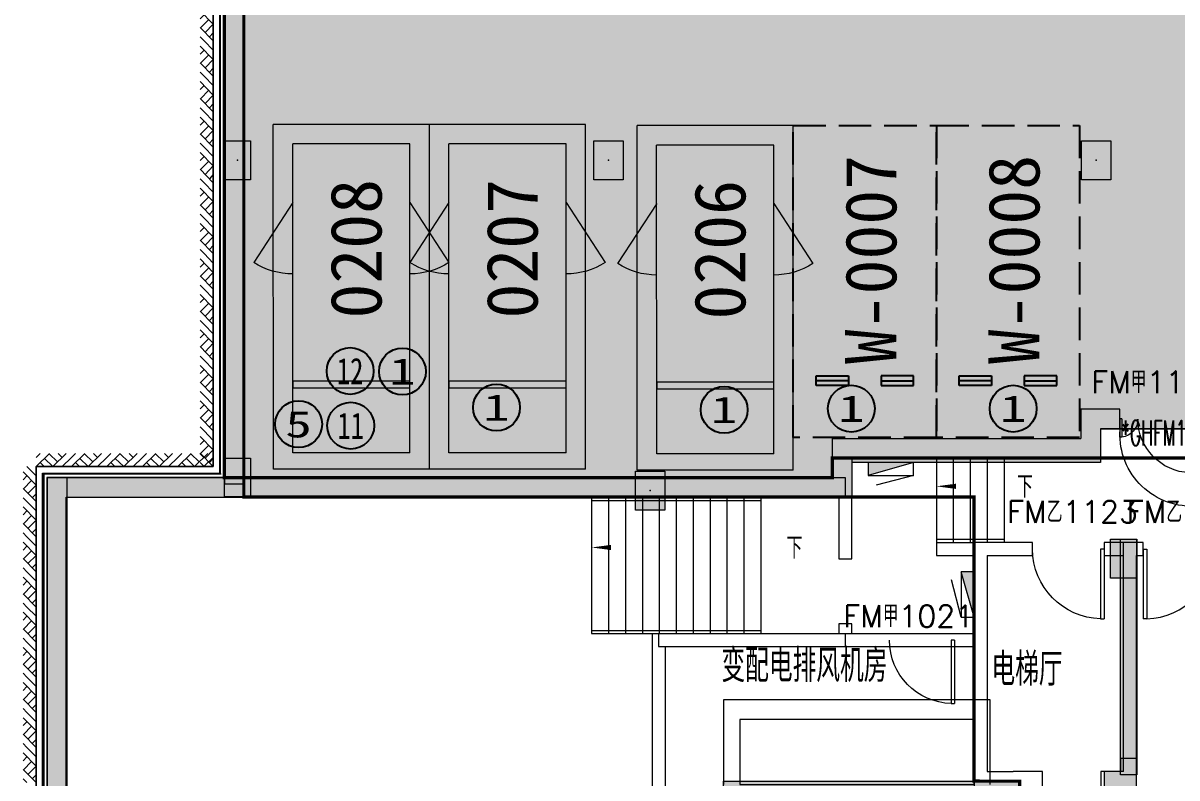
# Model space of a CAD drawing. Extents: x -264757 to 86229, y 4049843 to 4347093.
# Drawn here: x -92154 to -74415, y 4165458 to 4177067 of the extents above; entities that cross this region are included whole.
import ezdxf
from ezdxf.enums import TextEntityAlignment as Align

# ---------------------------------------------------------------- set-up
doc = ezdxf.new("R2010")
doc.units = 0
doc.header["$LTSCALE"] = 1000
doc.header["$MEASUREMENT"] = 0
doc.linetypes.add('AX-01DK-PB01$0$AX-001DK-01-PB01-02$0$车位$0$DASH', pattern=[0.35, 0.25, -0.1])
doc.linetypes.add('DASH', pattern=[0.35, 0.25, -0.1])
for name, color, linetype in [('AX-01DK-PB01$0$AX-001DK-01-PB01-02$0$A-3-Htch(wall)', 8, 'Continuous'), ('不利因素11-尽端停车', 7, 'Continuous'), ('不利因素12-不满足一次性出车', 7, 'Continuous'), ('不利因素5-单面靠墙', 7, 'Continuous'), ('不利因素9-坡道上停车', 7, 'Continuous'), ('微型车位', 7, 'Continuous'), ('普通车位', 7, 'Continuous')]:
    doc.layers.add(name, color=color, linetype=linetype)
doc.layers.add('AX-01DK-PB01$0$AX-001DK-01-PB01-02$0$A-3-WinF(Text)', color=8, linetype='Continuous', plot=False)
doc.layers.add('AX-01DK-PB01$0$AX-03CK-02-PB01$0$AX-03CK-02-PB01$0$WINDOW_TEXT', color=8, linetype='Continuous', plot=False)
doc.layers.add('无关图层', color=8, linetype='Continuous', lineweight=0)
doc.layers.add('车位归属楼栋范围线', color=7, linetype='Continuous', true_color=0x19e6c7)
doc.styles.add('AX-01DK-PB01$0$_TCH_DIM', font='SIMPLEX', dxfattribs={"bigfont": 'GBCBIG'})
doc.styles.add('AX-01DK-PB01$0$AX-001DK-01-PB01-02$0$_TCH_WINDOW', font='SIMPLEX', dxfattribs={"bigfont": 'GBCBIG'})
doc.styles.add('AX-01DK-PB01$0$AX-03CK-02-PB01$0$AX-03CK-02-PB01$0$_TCH_DIM_T3', font='SIMPLEX', dxfattribs={"width": 0.705882, "bigfont": 'GBCBIG'})
doc.styles.add('AX-01DK-PB01$0$Standard', font='gbenor.shx', dxfattribs={"bigfont": 'gbcbig.shx'})
doc.styles.add('AX-01DK-PB01$1$AX-001DK-01-PB01-02$0$Standard', font='gbenor.shx', dxfattribs={"bigfont": 'gbcbig.shx'})
doc.styles.add('AX-ACK-BIANH1$0$黑体', font='simhei.ttf')
doc.styles.add('AX-ACK-P01-WALL$0$黑体', font='simhei.ttf')
doc.styles.add('SX-ACK-PB01-WNC-ALL$0$黑体', font='simhei.ttf')
doc.styles.add('黑体', font='simhei.ttf')

# ---------------------------------------------------------------- blocks, each defined once
blk = doc.blocks.new('A$C95fe41d2')
at = {"layer": '微型车位', "true_color": 0xffdf7f}
h = blk.add_hatch(color=41, dxfattribs=at)
h.dxf.hatch_style = 1
h.paths.add_polyline_path([(0, 0), (0, -4800), (-2200, -4800), (-2200, 0)])
blk = doc.blocks.new('微型车位')
at = {"layer": '微型车位', "color": 4, "linetype": 'AX-01DK-PB01$0$AX-001DK-01-PB01-02$0$车位$0$DASH', "ltscale": 2000}
for p, q in [((1699463, 176182), (1699463, 176682)), ((1699463, 175682), (1699463, 175182))]:
    blk.add_line(p, q, dxfattribs=at)
at = {"layer": '微型车位', "color": 4, "linetype": 'AX-01DK-PB01$0$AX-001DK-01-PB01-02$0$车位$0$DASH', "ltscale": 2}
blk.add_lwpolyline([(1703388, 174832), (1703388, 177032), (1698588, 177032), (1698588, 174832)], close=True, dxfattribs=at)
at = {"layer": '微型车位', "color": 4, "linetype": 'AX-01DK-PB01$0$AX-001DK-01-PB01-02$0$车位$0$DASH', "ltscale": 2000}
for points in [[(1699538, 176682), (1699538, 176182), (1699388, 176182), (1699388, 176682)], [(1699538, 175182), (1699538, 175682), (1699388, 175682), (1699388, 175182)]]:
    blk.add_lwpolyline(points, close=True, dxfattribs=at)
at = {"layer": '微型车位', "xscale": -1, "rotation": 269.9998841340259}
blk.add_blockref('A$C95fe41d2', (1703388, 177032), dxfattribs=at)
blk = doc.blocks.new('A$C7e5eb487')
at = {"layer": '普通车位', "true_color": 0xf18f8e}
h = blk.add_hatch(color=11, dxfattribs=at)
h.dxf.hatch_style = 1
h.paths.add_polyline_path([(2400, 0), (2400, -5300), (0, -5300), (0, 0)])
blk = doc.blocks.new('普通车位')
at = {"layer": '无关图层'}
for p, q in [((-2.253, 3.186), (0.077, 3.764)), ((1.352, -1.38), (0.077, 3.764)), ((-1.889, 2.967), (-0.142, 3.4)), ((1.001, -1.21), (-0.142, 3.4)), ((-0.977, -1.958), (-2.253, 3.186)), ((-0.746, -1.643), (-1.889, 2.967)), ((-0.746, -1.643), (1.001, -1.21)), ((-0.977, -1.958), (1.352, -1.38))]:
    blk.add_line(p, q, dxfattribs=at)
for points in [[(0.074, 2.527), (0.879, 1.777)], [(-1.673, 2.094), (-2.033, 1.054)]]:
    blk.add_lwpolyline(points, dxfattribs=at)
blk.add_lwpolyline([(0.76, -0.239), (-0.987, -0.673), (-1.011, -0.575), (0.736, -0.142)], close=True, dxfattribs=at)
for centre, start, end in [((0.074, 2.527), 283.9287, 316.9845), ((-1.673, 2.094), 250.873, 283.9287)]:
    blk.add_arc(centre, 1.1, start, end, dxfattribs=at)
at = {"layer": '普通车位', "xscale": -0.0009999999999999812, "yscale": 0.0009999999999999812, "zscale": 0.0009999999999999812, "rotation": 13.92873520577783}
blk.add_blockref('A$C7e5eb487', (0.077, 3.764), dxfattribs=at)
blk = doc.blocks.new('20200722.21185040')
at = {"layer": '不利因素11-尽端停车', "true_color": 0xf21b23}
h = blk.add_hatch(color=240, dxfattribs=at)
h.dxf.hatch_style = 1
edge = h.paths.add_edge_path()
edge.add_arc((360, 360), 360, 0, 360)
at = {"layer": '不利因素11-尽端停车'}
blk.add_circle((360, 360), 360, dxfattribs=at)
at = {"layer": '不利因素11-尽端停车', "style": '黑体', "width": 0.695313}
blk.add_text('11', height=407.3, dxfattribs=at).set_placement((156, 156), (564, 156), align=Align.FIT)
blk = doc.blocks.new('20200722.21185335')
at = {"layer": '不利因素12-不满足一次性出车', "true_color": 0x201adc}
h = blk.add_hatch(color=182, dxfattribs=at)
h.dxf.hatch_style = 1
edge = h.paths.add_edge_path()
edge.add_arc((360, 360), 360, 0, 360)
at = {"layer": '不利因素12-不满足一次性出车'}
blk.add_circle((360, 360), 360, dxfattribs=at)
at = {"layer": '不利因素12-不满足一次性出车', "style": '黑体', "width": 0.695313}
blk.add_text('12', height=407.3, dxfattribs=at).set_placement((156, 156), (564, 156), align=Align.FIT)
blk = doc.blocks.new('SX-ACK-PB01-WNC-ALL$0$20200722.21183209')
at = {"layer": '不利因素5-单面靠墙', "true_color": 0x6d711d}
h = blk.add_hatch(color=66, dxfattribs=at)
h.dxf.hatch_style = 1
edge = h.paths.add_edge_path()
edge.add_arc((360, 360), 360, 0, 360)
at = {"layer": '不利因素5-单面靠墙'}
blk.add_circle((360, 360), 360, dxfattribs=at)
at = {"layer": '不利因素5-单面靠墙', "style": 'SX-ACK-PB01-WNC-ALL$0$黑体', "width": 1.390625}
blk.add_text('5', height=407, dxfattribs=at).set_placement((156, 156), (564, 156), align=Align.FIT)
blk = doc.blocks.new('AX-01DK-PB01-RFTC')
at = {"layer": '无关图层'}
h = blk.add_hatch(color=251, dxfattribs=at)
h.dxf.hatch_style = 1
h.paths.add_polyline_path([(19773, -61220), (19773, -62171), (18423, -62170), (18423, -70471), (12324, -70471), (12323, -62170), (7773, -62170), (7777, -120370), (8177, -120370), (8177, -120315), (14323, -119683), (14322, -126122), (25972, -126122), (25972, -124922), (26822, -124926), (26822, -122452), (33923, -122452), (33923, -124922), (34773, -124922), (34773, -126122), (41373, -126125), (41373, -124372), (41823, -124372), (41823, -122152), (41447, -122152), (41447, -120270), (48923, -120270), (48923, -123125), (49323, -123125), (49323, -124675), (51824, -124674), (51824, -124055), (54717, -124055), (54717, -125871), (56816, -125871), (56816, -116250), (55967, -116250), (55967, -111420), (63072, -111420), (63072, -103570), (62080, -103570), (62073, -94584), (64569, -94584), (64573, -65385), (66999, -65385), (67002, -52470), (67402, -52470), (67397, -31965), (65807, -31965), (65807, -26418), (68456, -26418), (68457, -17070), (67422, -17070), (67422, -13843), (60301, -13843), (60302, -3770), (55750, -3770), (55750, -12070), (49652, -12070), (49649, -9275), (45355, -9275), (45349, -3821), (40751, -3820), (40750, -12070), (34663, -12070), (34649, -3820), (25757, -3820), (25757, -12071), (19650, -12071), (19650, -3820), (10752, -3820), (10751, -12072), (4662, -12071), (4661, -3769), (4150, -3770), (100, -3769), (100, -23171), (-701, -23171), (-701, -29550), (100, -29550), (11250, -29550), (11250, -32020), (12100, -32020), (12100, -32970), (10750, -32970), (10754, -41272), (4647, -41271), (4650, -32970), (1953, -32970), (1953, -34670), (100, -34670), (100, -57801), (9743, -57801), (9743, -57272), (13567, -57272), (13567, -56751), (15417, -56751), (15416, -58750), (18923, -58750), (18923, -61220)])
h.paths.add_polyline_path([(41812, -58753), (48919, -58753), (48919, -61220), (49773, -61220), (49773, -62170), (48419, -62173), (48426, -70475), (42319, -70475), (42324, -67872), (39323, -67876), (39323, -62423), (41812, -62423)], flags=16)
h.paths.add_polyline_path([(33923, -58751), (33923, -61220), (34773, -61220), (34773, -62170), (33423, -62171), (33430, -70475), (27323, -70475), (27323, -62171), (26373, -62170), (26373, -60670), (26815, -60670), (26823, -58751), (31623, -58751), (31623, -58751)], flags=16)
h.paths.add_polyline_path([(40754, -41272), (34647, -41271), (34650, -32970), (33700, -32970), (33700, -31470), (34142, -31470), (34150, -29551), (38951, -29551), (38950, -29550), (41250, -29550), (41250, -32020), (42100, -32020), (42100, -32970), (40750, -32970)], flags=16)
h.paths.add_polyline_path([(49647, -41270), (49655, -38470), (45349, -38475), (45349, -33220), (49142, -33220), (49142, -29550), (56249, -29550), (56250, -32020), (57100, -32020), (57100, -32970), (55749, -32970), (55754, -41271)], flags=16)
h.paths.add_polyline_path([(25764, -41272), (19657, -41271), (19657, -32970), (19150, -32970), (19150, -29550), (26257, -29550), (26250, -32020), (27100, -32020), (27100, -32970), (25757, -32970)], flags=16)
h.paths.add_polyline_path([(41812, -87950), (48919, -87950), (48919, -90420), (49773, -90420), (49773, -91370), (48419, -91370), (48428, -99684), (41519, -99659), (41519, -97070), (39326, -97074), (39319, -91620), (41822, -91620)], flags=16)
h.paths.add_polyline_path([(33925, -87950), (33923, -90420), (34773, -90420), (34773, -91370), (33425, -91370), (33428, -99683), (26519, -99658), (26523, -95371), (27330, -95371), (27324, -91371), (26373, -91370), (26373, -89870), (26823, -89870), (26823, -87951), (31623, -87951), (31623, -87951)], flags=16)
h.paths.add_polyline_path([(18923, -87950), (18922, -90419), (19772, -90419), (19772, -91369), (18420, -91369), (18427, -99677), (11523, -99666), (11523, -95370), (12323, -95370), (12323, -91370), (10974, -91370), (10974, -90420), (11823, -90420), (11823, -87950)], flags=16)
h.paths.add_polyline_path([(62209, -60116), (64273, -60116), (64273, -55267), (62209, -55267)], flags=16)
h.paths.add_polyline_path([(59799, -89432), (61752, -89432), (61752, -84521), (59799, -84521)], flags=16)
blk.add_lwpolyline([(7777, -120370), (7773, -62170), (12323, -62170), (12324, -70471), (18423, -70471), (18423, -62170), (19773, -62171), (19773, -61220), (18923, -61220), (18923, -58750), (15416, -58750), (15417, -56751), (13567, -56751), (13567, -57272), (9743, -57272), (9743, -57801), (100, -57801), (100, -29550), (-701, -29550), (-701, -23171), (100, -23171), (100, -3769)], dxfattribs=at)
blk = doc.blocks.new('AX-01DK-PB01$0$$DorLib2D$00000001')
at = {"layer": '无关图层'}
for p, q in [((0.45, 0.975), (0.5, 0.975)), ((0.45, 0), (0.45, 0.975)), ((0.5, 0), (0.5, 0.975)), ((0.5, 0), (0.45, 0))]:
    blk.add_line(p, q, dxfattribs=at)
at = {"layer": '无关图层', "lineweight": 13}
blk.add_arc((0.475, 0), 0.975, 91.4693, 180, dxfattribs=at)
blk = doc.blocks.new('AX-01DK-PB01$1$$LinePat$素土夯实')
at = {"layer": '无关图层'}
for p, q in [((0, -210), (210, 0)), ((120, -300), (420, 0)), ((420, 0), (608, -188)), ((495, -300), (795, 0)), ((615, 0), (705, -90)), ((210, -210), (300, -300)), ((315, -105), (502, -293)), ((705, -300), (795, -210))]:
    blk.add_line(p, q, dxfattribs=at)
blk = doc.blocks.new('SX-CK-PB001-WNC$1$20211103.13313578')
at = {"layer": '无关图层'}
h = blk.add_hatch(color=256, dxfattribs=at)
h.dxf.hatch_style = 1
h.paths.add_polyline_path([(0, 600), (450, 600), (450, 0), (0, 0)])
blk.add_lwpolyline([(0, 600), (450, 600), (450, 0), (0, 0)], close=True, dxfattribs=at)
blk.add_point((225, 300), dxfattribs=at)
blk = doc.blocks.new('SX-CK-PB001-WNC$1$20211103.13313888')
at = {"layer": '无关图层'}
h = blk.add_hatch(color=256, dxfattribs=at)
h.dxf.hatch_style = 1
h.paths.add_polyline_path([(0, 600), (400, 600), (400, 0), (0, 0)])
blk.add_lwpolyline([(0, 600), (400, 600), (400, 0), (0, 0)], close=True, dxfattribs=at)
blk.add_point((200, 300), dxfattribs=at)
blk = doc.blocks.new('fasdfasdfasdfasdfasdf')
at = {"layer": '不利因素9-坡道上停车', "true_color": 0xe0aa15}
h = blk.add_hatch(color=42, dxfattribs=at)
h.dxf.hatch_style = 1
edge = h.paths.add_edge_path()
edge.add_arc((-119587, 4058555), 720, 0, 360)
at = {"layer": '不利因素9-坡道上停车'}
blk.add_circle((-119587, 4058555), 720, dxfattribs=at)
at = {"layer": '不利因素9-坡道上停车', "style": 'AX-ACK-P01-WALL$0$黑体', "width": 1.390625}
blk.add_text('1', height=815, dxfattribs=at).set_placement((-119994, 4058148), (-119180, 4058148), align=Align.FIT)
blk = doc.blocks.new('PX-03CK-XHS$1$$TWTSYS$00000508')
at = {"layer": '无关图层'}
for p, q in [((-0.5, 0.5), (0.324, 1.224)), ((-0.5, 0.5), (-0.5, -0.5)), ((-0.5, -0.5), (0.5, 0.5)), ((0.5, 0.5), (-0.5, 0.5)), ((0.5, -0.5), (0.5, 0.5)), ((-0.5, -0.5), (0.5, -0.5))]:
    blk.add_line(p, q, dxfattribs=at)
blk.add_solid([(0.5, -0.5), (0.5, 0.5), (-0.5, -0.5)], dxfattribs=at)
blk = doc.blocks.new('AX-01DK-PB01$0$AX-03CK-02-PB01$0$AX-03CK-02-PB01$0$$U_DORLIB2D$00000009')
at = {"layer": '无关图层'}
blk.add_line((0.5, 0.219), (0.5, 1.213), dxfattribs=at)
at = {"layer": '无关图层', "const_width": 0.05}
blk.add_lwpolyline([(0.583, 0.219), (0.583, 1.219)], dxfattribs=at)
at = {"layer": '无关图层'}
blk.add_arc((0.5, 0.219), 1.001, 85.224, 182.3859, dxfattribs=at)
blk = doc.blocks.new('AX-01DK-PB01$0$$DorLib2D$00000225')
at = {"layer": '无关图层'}
for p, q in [((0.475, -0.001), (0.475, 0.752)), ((0.475, 0.752), (0.5, 0.752)), ((0.5, -0.001), (0.5, 0.752)), ((-0.5, 0), (-0.5, 0.252)), ((-0.475, 0.252), (-0.5, 0.252)), ((-0.475, 0), (-0.475, 0.252)), ((-0.475, 0), (-0.5, 0)), ((0.475, -0.001), (0.5, -0.001))]:
    blk.add_line(p, q, dxfattribs=at)
for centre, radius, start, end in [((0.505, -0.002), 0.755, 92.2493, 179.7238), ((-0.501, 0.003), 0.251, 359.7899, 84.0974)]:
    blk.add_arc(centre, radius, start, end, dxfattribs=at)

msp = doc.modelspace()

# ---------------------------------------------------------------- hatches: boundary and pattern name
at = {"layer": 'AX-01DK-PB01$0$AX-001DK-01-PB01-02$0$A-3-Htch(wall)'}
for points in [[(-88759.6, 4191108.8), (-89059.6, 4191108.8), (-89059.6, 4170077), (-88892.9, 4169977), (-88759.6, 4170077)], [(-75589.8, 4170828.1), (-75889.8, 4171128.1), (-75889.8, 4170678.1), (-75589.8, 4170378.1)], [(-75589.8, 4170828.1), (-75289.8, 4170828.1), (-75289.8, 4171128.1), (-75889.8, 4171128.1)], [(-79412.9, 4170378.1), (-79712.9, 4170678.1), (-79712.9, 4170077), (-79412.9, 4169777)], [(-79712.9, 4170678.1), (-79412.9, 4170378.1), (-75589.8, 4170378.1), (-75889.8, 4170678.1)], [(-91483.7, 4169777), (-91783.7, 4170077), (-91783.7, 4157384.9), (-91483.7, 4157564.5)], [(-91783.7, 4170077), (-91483.7, 4169777), (-88859.6, 4169777), (-88892.9, 4169977), (-89059.6, 4170077)], [(-88892.9, 4169977), (-88859.6, 4169777), (-79412.9, 4169777), (-79712.9, 4170077), (-88759.6, 4170077)]]:
    msp.add_hatch(color=256, dxfattribs=at).paths.add_polyline_path(points)
at = {"layer": '无关图层'}
for points in [[(-89056.2, 4188500.1), (-89056.2, 4169976), (-88756.2, 4169976), (-88756.2, 4188500.1)], [(-91483.7, 4169777), (-88856.2, 4169777), (-88889.6, 4169977), (-89056.2, 4170077), (-91483.7, 4170077)], [(-88956.2, 4169909.7), (-89056.2, 4169777), (-79512.9, 4169777), (-79512.9, 4170077), (-88756.2, 4170077)], [(-75033.6, 4169128), (-75033.6, 4168528), (-75433.6, 4168528), (-75433.6, 4169128)], [(-75233.6, 4165158), (-75233.6, 4164508), (-75033.6, 4164508), (-75033.6, 4165758), (-75283.6, 4165758), (-75283.6, 4165558), (-75533.6, 4165558), (-75533.6, 4165158)]]:
    msp.add_hatch(color=256, dxfattribs=at).paths.add_polyline_path(points)
h = msp.add_hatch(dxfattribs=at)
h.set_pattern_fill('钢筋混凝土', color=256, scale=100)
h.set_pattern_definition([(45, (-100689.6, 4064708.02), (-176.7767, 176.7767), []), (50, (-100689.6, 4064708), (717.2602, -62.752), [75, -825]), (355, (-100689.6, 4064708), (-138.7513, 752.192), [60, -660]), (100.4514, (-100629.8, 4064702.8), (578.5094, 689.4395), [63.74, -701.142]), (46.1842, (-100689.6, 4064908), (1067.241, -165.519), [112.5, -1237.5]), (96.6356, (-100600.7, 4064894.2), (934.663, 974.118), [95.61, -1051.713]), (351.1842, (-100689.6, 4064908), (934.662, 974.119), [90, -990]), (21, (-100589.6, 4064858), (596.907, -402.619), [75, -825]), (326, (-100589.6, 4064858), (243.3153, 725.15), [60, -660]), (71.4514, (-100539.86, 4064824.5), (840.2226, 322.5305), [63.74, -701.142]), (37.5, (-100689.6, 4064708.02), (12.15986, 332.89385), [0, -652, 0, -670, 0, -662.5]), (7.5, (-100689.6, 4064708.02), (263.0695, 394.4117), [0, -382, 0, -637, 0, -252.5]), (327.5, (-100912.6, 4064708.02), (533.82244, -22.5549), [0, -250, 0, -780, 0, -1035]), (317.5, (-101012.6, 4064708), (583.1862, 100.105), [0, -325, 0, -518, 0, -735])])
h.paths.add_polyline_path([(-91789.6, 4157988), (-91489.6, 4157988), (-91489.6, 4169778), (-88759.6, 4169778), (-88759.6, 4182108), (-89059.6, 4182108), (-89059.6, 4170078), (-91789.6, 4170078)])
h = msp.add_hatch(color=256, dxfattribs=at)
h.dxf.hatch_style = 1
h.paths.add_polyline_path([(-75283.6, 4169078), (-75033.6, 4169078), (-75033.6, 4165508), (-75283.6, 4165508)])

# ---------------------------------------------------------------- linework, layer by layer
for p, q in [((-89059.6, 4191108.8), (-89059.6, 4170077)), ((-88759.6, 4191108.8), (-88759.6, 4170077)), ((-89056.2, 4188500.1), (-89056.2, 4169976)), ((-88756.2, 4188500.1), (-88756.2, 4169976)), ((-89229, 4188249.6), (-89229.9, 4170248)), ((-89229.9, 4170248), (-89229, 4188249.6)), ((-89129.9, 4170148), (-89129, 4188249.6)), ((-89119.9, 4170138), (-89119, 4188249.6)), ((-75889.8, 4171128.1), (-75889.8, 4170678.1)), ((-75289.8, 4171128.1), (-75889.8, 4171128.1)), ((-75289.8, 4170828.1), (-75289.8, 4171128.1)), ((-75589.8, 4170828.1), (-75589.8, 4170378.1)), ((-75589.8, 4170828.1), (-75289.8, 4170828.1)), ((-75289.8, 4170828.1), (-74189.8, 4170828.1)), ((-79712.9, 4170678.1), (-79712.9, 4170077)), ((-79712.9, 4170678.1), (-75889.8, 4170678.1)), ((-79412.9, 4170378.1), (-79412.9, 4169777)), ((-79412.9, 4170378.1), (-75589.8, 4170378.1)), ((-78112.9, 4170378), (-78112.9, 4169078)), ((-77852.9, 4170378), (-77852.9, 4169078)), ((-77592.9, 4170378), (-77592.9, 4169078)), ((-77332.9, 4170378), (-77332.9, 4169078)), ((-77072.9, 4170378), (-77072.9, 4169078)), ((-89229.9, 4170248), (-91954, 4170247)), ((-91954, 4170247), (-89229.9, 4170248)), ((-91954, 4170247), (-91954, 4157283)), ((-91954, 4157283), (-91954, 4170247)), ((-91854, 4170147), (-89129.9, 4170148)), ((-91854, 4157342.9), (-91854, 4170147)), ((-91844, 4170137), (-89119.9, 4170138)), ((-91844, 4157348.9), (-91844, 4170137)), ((-89109.9, 4170128), (-91834, 4170127)), ((-91834, 4170127), (-91834, 4157354.9)), ((-91783.7, 4170077), (-91783.7, 4157384.9)), ((-91783.7, 4170077), (-89059.6, 4170077)), ((-91483.7, 4170077), (-89056.2, 4170077)), ((-91483.7, 4170077), (-91483.7, 4169777)), ((-88759.6, 4170077), (-79712.9, 4170077)), ((-88756.2, 4170077), (-79512.9, 4170077)), ((-79512.9, 4170077), (-79512.9, 4169777)), ((-88756.2, 4169976), (-89056.2, 4169976)), ((-91483.7, 4169777), (-88856.2, 4169777)), ((-91483.7, 4169777), (-91483.7, 4157564.5)), ((-91483.7, 4169777), (-88859.6, 4169777)), ((-89056.2, 4169777), (-79512.9, 4169777)), ((-88859.6, 4169777), (-79412.9, 4169777)), ((-83412.9, 4169777), (-83412.9, 4167677)), ((-83412.9, 4169727), (-80812.9, 4169727)), ((-83152.9, 4169778), (-83152.9, 4167677)), ((-82892.9, 4169777), (-82892.9, 4167677)), ((-82892.9, 4169777), (-79612.9, 4169777)), ((-82632.9, 4169778), (-82632.9, 4167677)), ((-82372.9, 4169777), (-82372.9, 4167677)), ((-82112.9, 4169777), (-82112.9, 4167677)), ((-81852.9, 4169777), (-81852.9, 4167677)), ((-81592.9, 4169777), (-81592.9, 4167677)), ((-81332.9, 4169777), (-81332.9, 4167677)), ((-81072.9, 4169777), (-81072.9, 4167677)), ((-80812.9, 4169777), (-80812.9, 4167677)), ((-79612.9, 4169777), (-79612.9, 4168827)), ((-79412.9, 4168827), (-79412.9, 4169777)), ((-78112.9, 4169128), (-77072.9, 4169128)), ((-78112.9, 4169078), (-77533.6, 4169078)), ((-78112.9, 4169078), (-78112.9, 4168878)), ((-77533.6, 4169078), (-77533.6, 4168878)), ((-77533.6, 4169078), (-77533.6, 4165158)), ((-76633.6, 4169078), (-77533.6, 4169078)), ((-76633.6, 4168878), (-76633.6, 4169078)), ((-75233.6, 4169078), (-75533.6, 4169078)), ((-75533.6, 4169078), (-75533.6, 4168878)), ((-74933.6, 4169078), (-75233.6, 4169078)), ((-75233.6, 4165558), (-75233.6, 4169078)), ((-75233.6, 4168878), (-75233.6, 4169078)), ((-74933.6, 4168878), (-74933.6, 4169078)), ((-79612.9, 4168827), (-79412.9, 4168827)), ((-78112.9, 4168878), (-77533.6, 4168878)), ((-77333.6, 4168878), (-77333.6, 4165558)), ((-77333.6, 4168878), (-76633.6, 4168878)), ((-75533.6, 4168878), (-75233.6, 4168878)), ((-75033.6, 4168878), (-74933.6, 4168878)), ((-75033.6, 4165258), (-75033.6, 4168878)), ((-83412.9, 4167727), (-80812.9, 4167727)), ((-79412.9, 4167827), (-79612.9, 4167827)), ((-79612.9, 4167827), (-79612.9, 4167677)), ((-79412.9, 4167677), (-79412.9, 4167827)), ((-83412.9, 4167677), (-77533.6, 4167677)), ((-82483.6, 4167677), (-82483.6, 4165308)), ((-82383.6, 4167677), (-79512.9, 4167677)), ((-82383.6, 4167677), (-82383.6, 4167477)), ((-79512.9, 4167677), (-77533.6, 4167677)), ((-79512.9, 4167677), (-79512.9, 4167477)), ((-78833.6, 4167677), (-77833.6, 4167677)), ((-77533.6, 4167677), (-77533.6, 4167477)), ((-82383.6, 4167477), (-79512.9, 4167477)), ((-82283.6, 4167477), (-82283.6, 4165308)), ((-79512.9, 4167477), (-77533.6, 4167477)), ((-78833.6, 4167477), (-77833.6, 4167477)), ((-77333.6, 4165558), (-76933.6, 4165558)), ((-76483.6, 4165558), (-76933.6, 4165558)), ((-76483.6, 4165158), (-76483.6, 4165558)), ((-75233.6, 4165558), (-75583.6, 4165558)), ((-75583.6, 4165558), (-75583.6, 4165158))]:
    msp.add_line(p, q, dxfattribs=at)
for points in [[(-91789.6, 4157988), (-91489.6, 4157988), (-91489.6, 4169778), (-88759.6, 4169778), (-88759.6, 4182108), (-89059.6, 4182108), (-89059.6, 4170078), (-91789.6, 4170078)], [(-75033.6, 4169128), (-75033.6, 4168528), (-75433.6, 4168528), (-75433.6, 4169128)], [(-75033.6, 4165508), (-75283.6, 4165508), (-75283.6, 4169128), (-75033.6, 4169128)], [(-75283.6, 4169128), (-75033.6, 4169128), (-75033.6, 4165508), (-75283.6, 4165508)], [(-75033.4, 4165508), (-75283.4, 4165508), (-75283.4, 4169128), (-75033.4, 4169128)], [(-77534.3, 4165358), (-77534.3, 4166358), (-81133.9, 4166358), (-81133.9, 4165358)], [(-75233.6, 4165158), (-75233.6, 4164508), (-75033.6, 4164508), (-75033.6, 4165758), (-75283.6, 4165758), (-75283.6, 4165558), (-75533.6, 4165558), (-75533.6, 4165158)]]:
    msp.add_lwpolyline(points, close=True, dxfattribs=at)
for points in [[(-76976.7, 4169942.6, 0, 0, 0), (-78112.9, 4169942.6, 0, 80, 0), (-77812.9, 4169942.6, 0, 0, 0)], [(-80521, 4169002.2, 0, 0, 0), (-83412.9, 4169002.2, 0, 80, 0), (-83112.9, 4169002.2, 0, 0, 0)]]:
    msp.add_lwpolyline(points, format="xyseb", dxfattribs=at)
msp.add_lwpolyline([(-77283.8, 4165358), (-77284.3, 4166658), (-81383.9, 4166658), (-81383.9, 4165358)], dxfattribs=at)
at = {"layer": '车位归属楼栋范围线', "linetype": 'DASH', "ltscale": 5, "const_width": 50}
for points in [[(-89059.6, 4221559.2), (-89059.6, 4170077), (-79712.9, 4170077), (-79712.9, 4170377.6), (-73439.8, 4170377.6), (-73439.8, 4169128), (-33779.6, 4169128.3), (-33779.6, 4175753.5), (-29378.4, 4175753.5), (-29378.4, 4186909.9), (-33152.6, 4186909.9), (-33152.6, 4194358), (-31806.4, 4194358), (-31806.4, 4195803.4), (-32656.4, 4195803.4), (-32656.4, 4204358), (-28828.7, 4204358), (-28828.7, 4215897.7)], [(-33283.3, 4146883.7), (-33283.3, 4175514.4), (-29137.4, 4175514.4), (-29137.4, 4186656.6), (-44355, 4186656.6), (-44355, 4191625.1), (-47611.1, 4191625.1), (-47611.1, 4186680.1), (-55404.2, 4186680.1), (-55404.2, 4191908), (-58670.9, 4191908), (-58670.9, 4186858), (-70304.1, 4186858), (-70303.6, 4191907.5), (-77719.4, 4191908.3), (-77719.4, 4186558.3), (-88759.6, 4186558.3), (-88759.6, 4169777), (-77533.6, 4169777), (-77534.3, 4165409), (-76833.6, 4165408), (-76833.1, 4158725), (-81133.4, 4158725), (-81133.4, 4140728.4)]]:
    msp.add_lwpolyline(points, dxfattribs=at)

# ---------------------------------------------------------------- block references
at = {"layer": '不利因素11-尽端停车'}
msp.add_blockref('20200722.21185040', (-87476.5, 4170515.9, 0), dxfattribs=at)
at = {"layer": '不利因素12-不满足一次性出车'}
msp.add_blockref('20200722.21185335', (-87486.1, 4171355.2, 0), dxfattribs=at)
at = {"layer": '不利因素5-单面靠墙'}
msp.add_blockref('SX-ACK-PB01-WNC-ALL$0$20200722.21183209', (-88278.1, 4170538, 0), dxfattribs=at)
at = {"layer": '微型车位', "linetype": 'AX-01DK-PB01$0$AX-001DK-01-PB01-02$0$车位$0$DASH', "ltscale": 2, "xscale": -1, "rotation": 269.9998841340259}
for p in [(-255148.8, 2472103.6), (-252948.8, 2472103.6)]:
    msp.add_blockref('微型车位', p, dxfattribs=at)
at = {"layer": '无关图层'}
for name, p in [('AX-01DK-PB01-RFTC', (-89156.8, 4227579.4)), ('SX-CK-PB001-WNC$1$20211103.13313888', (-89059.6, 4174658)), ('SX-CK-PB001-WNC$1$20211103.13313578', (-83379.6, 4174658)), ('SX-CK-PB001-WNC$1$20211103.13313578', (-75879.6, 4174658)), ('SX-CK-PB001-WNC$1$20211103.13313888', (-89059.6, 4169778)), ('SX-CK-PB001-WNC$1$20211103.13313578', (-82739.6, 4169578))]:
    msp.add_blockref(name, p, dxfattribs=at)
for name, p, xscale, yscale, zscale, rotation in [('AX-01DK-PB01$1$$LinePat$素土夯实', (-89229.6, 4177339.5), 0.6861672339798723, 0.6666666666666666, 0.6666666666666666, 269.9971158132795), ('AX-01DK-PB01$1$$LinePat$素土夯实', (-89229.6, 4176794), 0.6861672339798723, 0.6666666666666666, 0.6666666666666666, 269.9971158132795), ('AX-01DK-PB01$1$$LinePat$素土夯实', (-89229.6, 4176248.5), 0.6861672339798723, 0.6666666666666666, 0.6666666666666666, 269.9971158132795), ('AX-01DK-PB01$1$$LinePat$素土夯实', (-89229.7, 4175703), 0.6861672339798723, 0.6666666666666666, 0.6666666666666666, 269.9971158132795), ('AX-01DK-PB01$1$$LinePat$素土夯实', (-89229.7, 4175157.5), 0.6861672339798723, 0.6666666666666666, 0.6666666666666666, 269.9971158132795), ('AX-01DK-PB01$1$$LinePat$素土夯实', (-89229.7, 4174612), 0.6861672339798723, 0.6666666666666666, 0.6666666666666666, 269.9971158132795), ('AX-01DK-PB01$1$$LinePat$素土夯实', (-89229.7, 4174066.5), 0.6861672339798723, 0.6666666666666666, 0.6666666666666666, 269.9971158132795), ('AX-01DK-PB01$1$$LinePat$素土夯实', (-89229.8, 4173521), 0.6861672339798723, 0.6666666666666666, 0.6666666666666666, 269.9971158132795), ('AX-01DK-PB01$1$$LinePat$素土夯实', (-89229.8, 4172975.5), 0.6861672339798723, 0.6666666666666666, 0.6666666666666666, 269.9971158132795), ('AX-01DK-PB01$1$$LinePat$素土夯实', (-89229.8, 4172430), 0.6861672339798723, 0.6666666666666666, 0.6666666666666666, 269.9971158132795), ('AX-01DK-PB01$1$$LinePat$素土夯实', (-89229.9, 4171884.5), 0.6861672339798723, 0.6666666666666666, 0.6666666666666666, 269.9971158132795), ('AX-01DK-PB01$1$$LinePat$素土夯实', (-89229.9, 4171339), 0.6861672339798723, 0.6666666666666666, 0.6666666666666666, 269.9971158132795), ('AX-01DK-PB01$1$$LinePat$素土夯实', (-89229.9, 4170793.5), 0.6861672339798723, 0.6666666666666666, 0.6666666666666666, 269.9971158132795), ('AX-01DK-PB01$1$$LinePat$素土夯实', (-91409.2, 4170247.2), 0.6852997900695932, 0.6666666666666666, 0.6666666666666666, 180.0208427017818), ('AX-01DK-PB01$1$$LinePat$素土夯实', (-90864.4, 4170247.4), 0.6852997900695932, 0.6666666666666666, 0.6666666666666666, 180.0208427017818), ('AX-01DK-PB01$1$$LinePat$素土夯实', (-90319.6, 4170247.6), 0.6852997900695932, 0.6666666666666666, 0.6666666666666666, 180.0208427017818), ('AX-01DK-PB01$1$$LinePat$素土夯实', (-89774.8, 4170247.8), 0.6852997900695932, 0.6666666666666666, 0.6666666666666666, 180.0208427017818), ('AX-01DK-PB01$1$$LinePat$素土夯实', (-89229.9, 4170248), 0.6852997900695932, 0.6666666666666666, 0.6666666666666666, 180.0208427017818), ('AX-01DK-PB01$1$$LinePat$素土夯实', (-91954, 4170247), 0.6794507466647131, 0.6666666666666666, 0.6666666666666666, 270), ('PX-03CK-XHS$1$$TWTSYS$00000508', (-78812.9, 4170207.1), 700, 200, 700, 180), ('AX-01DK-PB01$1$$LinePat$素土夯实', (-91954, 4169706.8), 0.6794507466647131, 0.6666666666666666, 0.6666666666666666, 270), ('AX-01DK-PB01$1$$LinePat$素土夯实', (-91954, 4169166.6), 0.6794507466647131, 0.6666666666666666, 0.6666666666666666, 270), ('AX-01DK-PB01$1$$LinePat$素土夯实', (-91954, 4168626.5), 0.6794507466647131, 0.6666666666666666, 0.6666666666666666, 270), ('PX-03CK-XHS$1$$TWTSYS$00000508', (-77633.6, 4168278), 700, 200, 700, 90), ('AX-01DK-PB01$1$$LinePat$素土夯实', (-91954, 4168086.3), 0.6794507466647131, 0.6666666666666666, 0.6666666666666666, 270), ('AX-01DK-PB01$1$$LinePat$素土夯实', (-91954, 4167546.1), 0.6794507466647131, 0.6666666666666666, 0.6666666666666666, 270), ('AX-01DK-PB01$1$$LinePat$素土夯实', (-91954, 4167006), 0.6794507466647131, 0.6666666666666666, 0.6666666666666666, 270), ('AX-01DK-PB01$1$$LinePat$素土夯实', (-91954, 4166465.8), 0.6794507466647131, 0.6666666666666666, 0.6666666666666666, 270), ('AX-01DK-PB01$1$$LinePat$素土夯实', (-91954, 4165925.7), 0.6794507466647131, 0.6666666666666666, 0.6666666666666666, 270)]:
    msp.add_blockref(name, p, dxfattribs=dict(at, xscale=xscale, yscale=yscale, zscale=zscale, rotation=rotation))
ref = msp.add_blockref('AX-01DK-PB01$0$$DorLib2D$00000225', (-74739.8, 4170978.1), dxfattribs=dict(at, xscale=1100, yscale=-1100, zscale=100))
ref.add_attrib('A', 'FM甲1123', (-75730.8, 4171376.4), dxfattribs={"layer": 'AX-01DK-PB01$0$AX-001DK-01-PB01-02$0$A-3-WinF(Text)', "height": 337.59, "style": 'AX-01DK-PB01$0$AX-001DK-01-PB01-02$0$_TCH_WINDOW'})
ref = msp.add_blockref('AX-01DK-PB01$0$AX-03CK-02-PB01$0$AX-03CK-02-PB01$0$$U_DORLIB2D$00000009', (-74739.8, 4170978.1), dxfattribs=dict(at, xscale=1100, yscale=-1100, zscale=300))
ref.add_attrib('A', '*GHFM1123(6)', (-75271, 4170569.1), dxfattribs={"layer": 'AX-01DK-PB01$0$AX-03CK-02-PB01$0$AX-03CK-02-PB01$0$WINDOW_TEXT', "height": 386.75, "style": 'AX-01DK-PB01$0$AX-03CK-02-PB01$0$AX-03CK-02-PB01$0$_TCH_DIM_T3', "width": 0.49827})
ref = msp.add_blockref('AX-01DK-PB01$0$$DorLib2D$00000001', (-76083.6, 4168978), dxfattribs=dict(at, xscale=1100, yscale=-1100, zscale=200, rotation=359.999999999903))
ref.add_attrib('A', 'FM乙1123', (-77024.2, 4169382.9), dxfattribs={"layer": 'AX-01DK-PB01$0$AX-001DK-01-PB01-02$0$A-3-WinF(Text)', "height": 337.59, "style": 'AX-01DK-PB01$0$AX-001DK-01-PB01-02$0$_TCH_WINDOW'})
ref = msp.add_blockref('AX-01DK-PB01$0$$DorLib2D$00000001', (-74383.6, 4168978), dxfattribs=dict(at, xscale=-1100, yscale=-1100, zscale=200, rotation=359.9999999999605))
ref.add_attrib('A', 'FM乙1123', (-75186.2, 4169382.9), dxfattribs={"layer": 'AX-01DK-PB01$0$AX-001DK-01-PB01-02$0$A-3-WinF(Text)', "height": 337.59, "style": 'AX-01DK-PB01$0$AX-001DK-01-PB01-02$0$_TCH_WINDOW'})
at = {"layer": '无关图层', "xscale": 1000, "yscale": -1000, "zscale": 1000}
msp.add_blockref('AX-01DK-PB01$0$$DorLib2D$00000001', (-78333.6, 4167577), dxfattribs=at)
at = {"layer": '普通车位', "extrusion": (0, 0, -1), "xscale": 1000.000000000019, "yscale": 1000.000000000019, "zscale": -1000.000000000019, "rotation": 346.0712647942222}
for p in [(87326.1, 4171873.1), (84926.1, 4171873.1, 0), (81732.6, 4171856.9, 0)]:
    msp.add_blockref('普通车位', p, dxfattribs=at)
at = {"layer": '车位归属楼栋范围线', "xscale": 0.5, "yscale": 0.5, "zscale": 0.5}
for p in [(-26528.4, 2142431, 0), (-25082.5, 2141876.7, 0), (-21582.6, 2141842.4, 0), (-19626.8, 2141859.5, 0), (-17139.1, 2141859.5, 0)]:
    msp.add_blockref('fasdfasdfasdfasdfasdf', p, dxfattribs=at)

# ---------------------------------------------------------------- texts
at = {"layer": '无关图层', "style": 'AX-ACK-BIANH1$0$黑体'}
for s, p in [('W-0007', (-78727.6, 4171820.4)), ('W-0008', (-76527.6, 4171820.4)), ('0208', (-86642.3, 4172523.4)), ('0207', (-84242.3, 4172523.4, 0)), ('0206', (-81048.8, 4172507.2, 0))]:
    msp.add_text(s, height=788.61, rotation=90, dxfattribs=at).set_placement(p)
at = {"layer": '无关图层'}
for s, height, style, p in [('下', 337.6, 'AX-01DK-PB01$0$_TCH_DIM', (-76871.7, 4169767.6)), ('下', 337.6, 'AX-01DK-PB01$0$_TCH_DIM', (-80416, 4168827.2)), ('FM甲1021', 337.59, 'AX-01DK-PB01$0$AX-001DK-01-PB01-02$0$_TCH_WINDOW', (-79543.5, 4167777)), ('变配电排风机房', 506.38, 'AX-01DK-PB01$1$AX-001DK-01-PB01-02$0$Standard', (-81417.4, 4166931.2)), ('电梯厅', 506.38, 'AX-01DK-PB01$0$Standard', (-77266.4, 4166874.8))]:
    msp.add_text(s, height=height, dxfattribs=dict(at, style=style)).set_placement(p)

doc.saveas('drawing.dxf')
